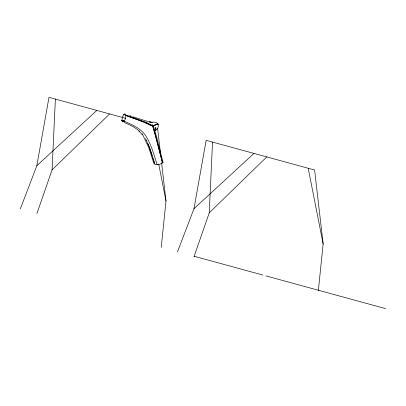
<?xml version="1.0" encoding="UTF-8"?>
<svg xmlns="http://www.w3.org/2000/svg" width="406" height="406" viewBox="0 0 406 406"><rect width="100%" height="100%" fill="white"/><g stroke="black" fill="none" stroke-linecap="round" stroke-linejoin="round"><path stroke-width="0.61" d="M36.931 213.505L52.085 169.865L55.383 99.094M194.083 256.496L209.237 212.856L212.536 142.085M123.85 121.064L121.962 120.201L122.419 117.161L123.683 114.487L124.424 113.939L125.109 113.954L125.637 114.487C126.251 116.953 125.454 120.13 123.444 121.754L122.759 121.739L122.231 121.206L121.962 120.201L121.48 120.582L122.307 120.968M155.6 128.129L155.66 127.484L155.356 130.331M161.207 247.503L166.003 201.031L161.583 162.77M318.36 290.493L323.156 244.021L314.604 170.007L206.136 140.334L193.987 208.689L177.452 251.948M20.3 208.953L36.839 165.694L48.984 97.344L125.459 118.263M152.737 157.599L154.605 163.364L154.463 163.922L154.919 164.374C157.426 165.212 160.324 164.379 162.451 162.933L162.588 162.375M155.742 128.687L156.021 128.042L155.219 129.59M153.042 126.139L141.978 121.298L125.906 115.492L126.307 115.081L145.297 122.084M52.085 169.865L109.62 113.929M209.237 212.856L266.772 156.924M36.839 165.694L96.816 110.427M193.987 208.689L253.968 153.417M155.062 130.153L156.092 129.93C157.959 128.783 158.797 126.337 158.03 124.282C156.63 121.749 153.712 121.988 151.301 122.414M155.32 124.86L152.773 126.225L148.129 123.992M155.508 124.723C156.107 123.896 159.411 123.586 158.03 124.282L155.889 124.485L153.25 126.068M153.402 125.956L156.467 136.294L163.161 162.882L162.451 162.933L155.544 135.421L152.773 126.225L155.99 124.439L158.03 124.282M156.092 129.93L154.884 130.072M150.504 122.094L149.433 122.003L152.387 122.277M150.824 122.084L145.404 120.76L132.742 116.715M148.616 124.596L151.052 125.266M194.073 256.237L262.865 275.055M265.971 275.902L385.7 308.656M125.906 115.492L126.413 115.669M126.667 115.756L128.169 116.294M128.418 116.385L129.661 116.847M123.683 114.487L126.078 115.4M129.727 115.593L131.245 116.167M129.905 116.938L131.874 117.684M132.123 117.781L144.003 122.094M144.242 122.191L144.952 122.495M124.49 121.348L124.063 121.161M124.576 121.389L121.962 120.201M123.145 121.348L122.724 121.161M124.099 122.394C129.621 124.921 135.462 127.266 139.771 131.711L138.964 130.915L142.41 134.919M152.296 125.454L146.936 122.82M146.343 123.125L147.911 123.881M124.185 121.201C131.92 124.713 140.359 128.012 145.404 135.269C151.276 144.211 153.92 154.676 157.158 164.734M143.247 135.858L148.642 147.363L153.92 163.506L154.605 163.364L154.412 162.816M145.394 138.547L145.526 138.816M142.973 135.325L143.11 135.589M145.795 139.349L145.932 139.613M142.704 134.787L142.435 134.249M146.196 140.151L146.327 140.415M146.165 140.1L146.855 141.506M142.171 133.711L142.303 133.98M147.099 142.024L147.226 142.293M147.474 142.831L147.591 143.1M147.835 143.638L147.951 143.907M147.688 143.308L149.175 146.835M148.185 144.45L148.418 144.988M148.53 145.262L148.753 145.805M148.972 146.348L149.185 146.891M149.291 147.16L150.763 151.265M149.398 147.434L150.387 150.164M154.316 162.547L153.676 160.624M150.474 150.408L152.793 157.777M150.854 151.54L151.21 152.636M152.773 126.225L152.981 126.88M153.087 127.21L158.457 147.327M151.387 153.189L151.814 154.564M153.59 160.35L152.905 158.147M151.9 154.843L152.235 155.945M160.436 154.803L159.731 152.204M160.7 155.777L161.136 157.401M159.558 151.555L159.127 149.931M161.218 157.726L162.248 161.953M159.04 149.606L158.538 147.652M162.314 162.278L162.451 162.933M308.205 168.257L323.156 244.021M158.771 164.389L166.003 201.031M157.599 128.271L160.426 152.732M153.113 125.2A35.865 14.459 43 0 1 152.032 124.688M144.663 122.445A37.469 17.301 6.1 0 1 146.277 123.15M145.82 121.978A38.946 19.975 3.3 0 1 146.997 122.536M154.838 125.484A37.149 2.076 -51.2 0 1 155.072 125.281"/></g></svg>
